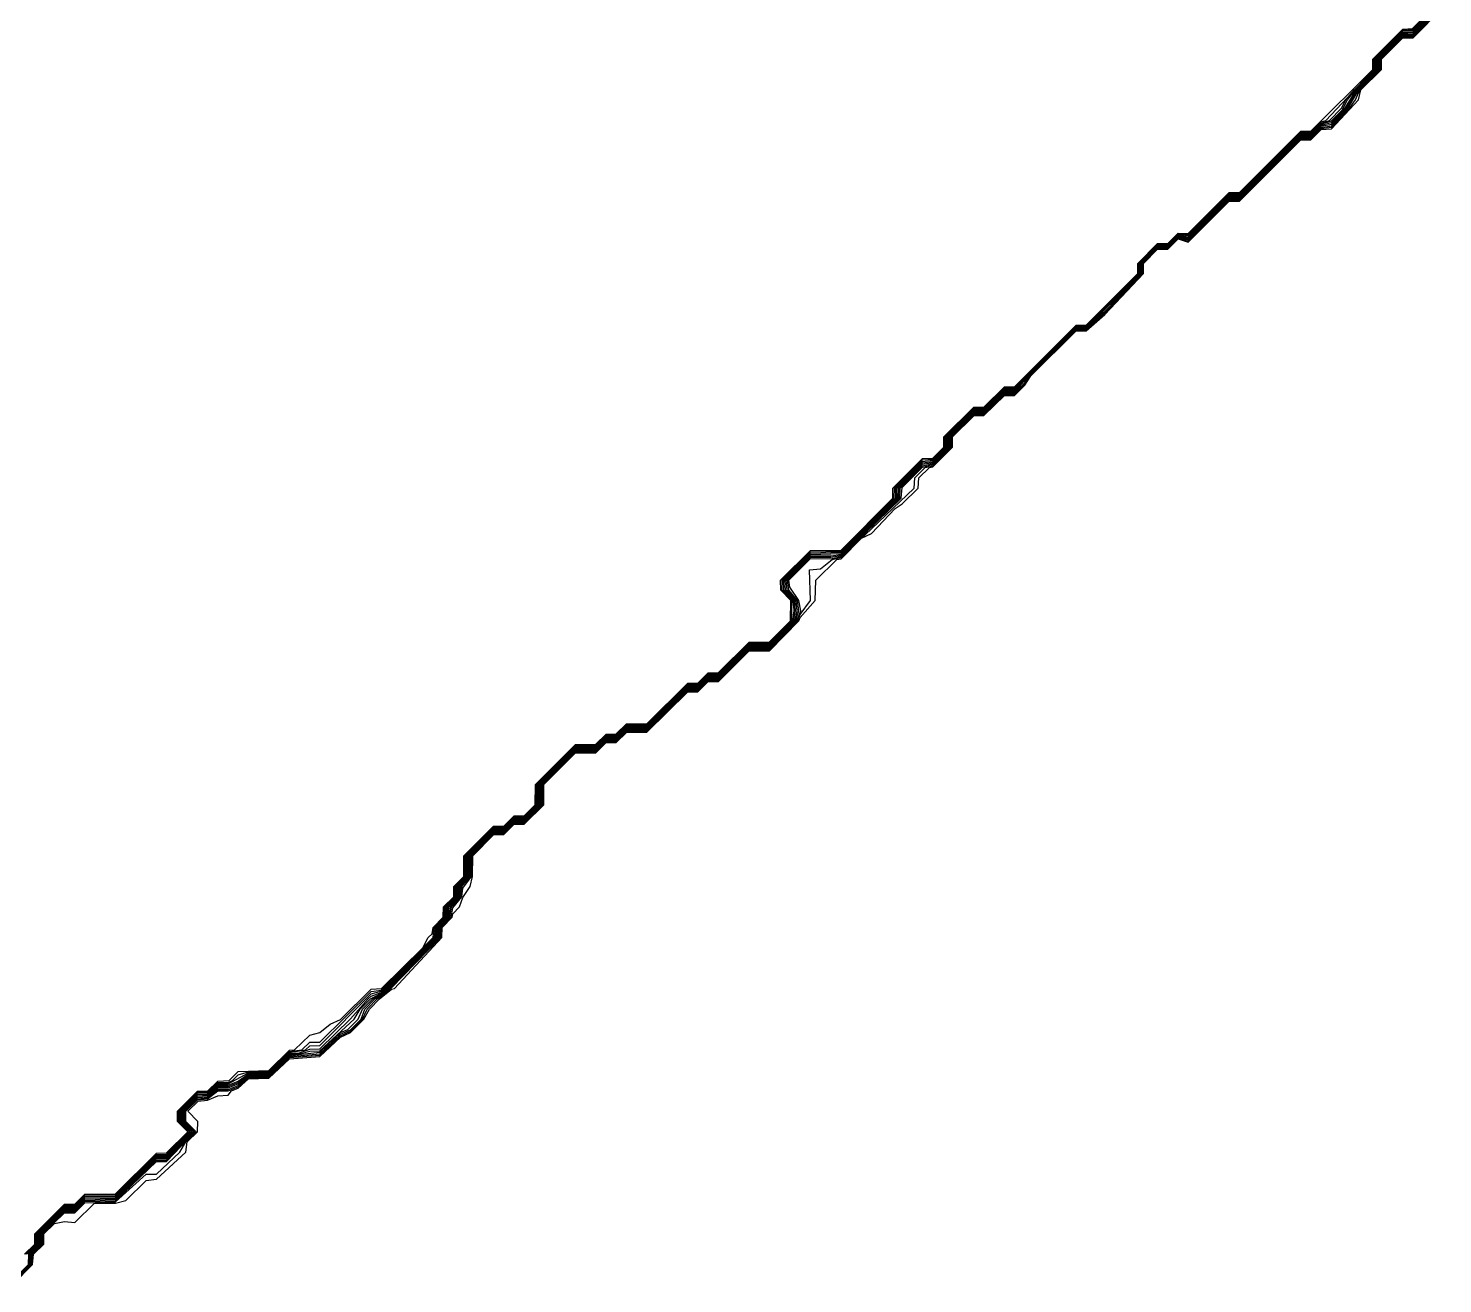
# Model space of a CAD drawing. Header units: metres. Extents: x 1651473 to 1651602, y 8211833 to 8211967.
# Drawn here: x 1651522.72 to 1651532.91, y 8211851.69 to 8211860.74 of the extents above; entities that cross this region are included whole.
import ezdxf

# ---------------------------------------------------------------- set-up
doc = ezdxf.new("R2010")
doc.units = ezdxf.units.M
doc.header["$MEASUREMENT"] = 0
doc.layers.add('Contour_Line_Minor', color=7, linetype='Continuous')

msp = doc.modelspace()

# ---------------------------------------------------------------- linework, layer by layer
at = {"layer": 'Contour_Line_Minor', "color": 36, "true_color": 0x804000}
for points in [[(1651522.614, 8211851.724, 153), (1651522.722, 8211851.832, 153), (1651522.725, 8211851.906, 153), (1651522.799, 8211851.979, 153), (1651522.8, 8211852.053, 153), (1651522.982, 8211852.231, 153), (1651523.056, 8211852.232, 153), (1651523.129, 8211852.303, 153), (1651523.35, 8211852.308, 153), (1651523.645, 8211852.595, 153), (1651523.718, 8211852.595, 153), (1651523.904, 8211852.789, 153), (1651523.831, 8211852.863, 153), (1651523.831, 8211852.936, 153), (1651523.939, 8211853.045, 153), (1651524.013, 8211853.049, 153), (1651524.086, 8211853.114, 153), (1651524.16, 8211853.114, 153), (1651524.234, 8211853.143, 153), (1651524.307, 8211853.2, 153), (1651524.454, 8211853.202, 153), (1651524.602, 8211853.345, 153), (1651524.675, 8211853.35, 153), (1651524.749, 8211853.37, 153), (1651524.822, 8211853.371, 153), (1651525.068, 8211853.599, 153), (1651525.112, 8211853.672, 153), (1651525.186, 8211853.746, 153), (1651525.264, 8211853.785, 153), (1651525.305, 8211853.82, 153), (1651525.665, 8211854.188, 153), (1651525.67, 8211854.261, 153), (1651525.743, 8211854.335, 153), (1651525.752, 8211854.409, 153), (1651525.82, 8211854.482, 153), (1651525.826, 8211854.556, 153), (1651525.891, 8211854.629, 153), (1651525.891, 8211854.777, 153), (1651526.074, 8211854.96, 153), (1651526.147, 8211854.96, 153), (1651526.221, 8211855.034, 153), (1651526.295, 8211855.035, 153), (1651526.405, 8211855.145, 153), (1651526.405, 8211855.292, 153), (1651526.663, 8211855.549, 153), (1651526.81, 8211855.55, 153), (1651526.884, 8211855.624, 153), (1651526.957, 8211855.624, 153), (1651527.031, 8211855.697, 153), (1651527.178, 8211855.698, 153), (1651527.472, 8211855.991, 153), (1651527.546, 8211855.991, 153), (1651527.62, 8211856.064, 153), (1651527.693, 8211856.065, 153), (1651527.914, 8211856.285, 153), (1651528.061, 8211856.286, 153), (1651528.243, 8211856.47, 153), (1651528.262, 8211856.543, 153), (1651528.254, 8211856.617, 153), (1651528.189, 8211856.69, 153), (1651528.182, 8211856.764, 153), (1651528.356, 8211856.939, 153), (1651528.503, 8211856.938, 153), (1651528.577, 8211856.949, 153), (1651528.991, 8211857.353, 153), (1651528.993, 8211857.426, 153), (1651529.018, 8211857.452, 153), (1651529.165, 8211857.599, 153), (1651529.239, 8211857.611, 153), (1651529.348, 8211857.721, 153), (1651529.349, 8211857.795, 153), (1651529.533, 8211857.978, 153), (1651529.607, 8211857.979, 153), (1651529.754, 8211858.126, 153), (1651529.828, 8211858.126, 153), (1651530.27, 8211858.58, 153), (1651530.343, 8211858.58, 153), (1651530.736, 8211858.972, 153), (1651530.736, 8211859.046, 153), (1651530.858, 8211859.169, 153), (1651530.932, 8211859.169, 153), (1651531.006, 8211859.243, 153), (1651531.079, 8211859.23, 153), (1651531.374, 8211859.525, 153), (1651531.447, 8211859.525, 153), (1651531.889, 8211859.967, 153), (1651531.963, 8211859.968, 153), (1651532.036, 8211860.042, 153), (1651532.11, 8211860.061, 153), (1651532.199, 8211860.15, 153), (1651532.292, 8211860.297, 153), (1651532.439, 8211860.444, 153), (1651532.44, 8211860.518, 153), (1651532.625, 8211860.703, 153), (1651532.699, 8211860.706, 153), (1651532.879, 8211860.886, 153)], [(1651522.614, 8211851.716, 153.5), (1651522.73, 8211851.832, 153.5), (1651522.733, 8211851.906, 153.5), (1651522.808, 8211851.979, 153.5), (1651522.809, 8211852.053, 153.5), (1651522.982, 8211852.223, 153.5), (1651523.056, 8211852.223, 153.5), (1651523.129, 8211852.294, 153.5), (1651523.35, 8211852.3, 153.5), (1651523.645, 8211852.585, 153.5), (1651523.718, 8211852.585, 153.5), (1651523.913, 8211852.789, 153.5), (1651523.84, 8211852.863, 153.5), (1651523.84, 8211852.936, 153.5), (1651523.939, 8211853.036, 153.5), (1651524.013, 8211853.041, 153.5), (1651524.086, 8211853.104, 153.5), (1651524.16, 8211853.104, 153.5), (1651524.234, 8211853.133, 153.5), (1651524.307, 8211853.192, 153.5), (1651524.454, 8211853.196, 153.5), (1651524.602, 8211853.338, 153.5), (1651524.822, 8211853.361, 153.5), (1651524.97, 8211853.504, 153.5), (1651525.024, 8211853.525, 153.5), (1651525.098, 8211853.599, 153.5), (1651525.129, 8211853.672, 153.5), (1651525.203, 8211853.746, 153.5), (1651525.264, 8211853.777, 153.5), (1651525.314, 8211853.82, 153.5), (1651525.674, 8211854.188, 153.5), (1651525.678, 8211854.261, 153.5), (1651525.751, 8211854.335, 153.5), (1651525.762, 8211854.409, 153.5), (1651525.828, 8211854.482, 153.5), (1651525.835, 8211854.556, 153.5), (1651525.899, 8211854.629, 153.5), (1651525.899, 8211854.777, 153.5), (1651526.074, 8211854.952, 153.5), (1651526.147, 8211854.953, 153.5), (1651526.221, 8211855.027, 153.5), (1651526.295, 8211855.027, 153.5), (1651526.412, 8211855.145, 153.5), (1651526.413, 8211855.292, 153.5), (1651526.663, 8211855.542, 153.5), (1651526.81, 8211855.542, 153.5), (1651526.884, 8211855.616, 153.5), (1651526.957, 8211855.616, 153.5), (1651527.031, 8211855.69, 153.5), (1651527.178, 8211855.69, 153.5), (1651527.472, 8211855.983, 153.5), (1651527.546, 8211855.983, 153.5), (1651527.62, 8211856.056, 153.5), (1651527.693, 8211856.057, 153.5), (1651527.914, 8211856.277, 153.5), (1651528.061, 8211856.278, 153.5), (1651528.25, 8211856.47, 153.5), (1651528.274, 8211856.543, 153.5), (1651528.264, 8211856.617, 153.5), (1651528.2, 8211856.69, 153.5), (1651528.192, 8211856.764, 153.5), (1651528.356, 8211856.929, 153.5), (1651528.503, 8211856.928, 153.5), (1651528.577, 8211856.941, 153.5), (1651529.001, 8211857.353, 153.5), (1651529.003, 8211857.426, 153.5), (1651529.018, 8211857.442, 153.5), (1651529.165, 8211857.588, 153.5), (1651529.239, 8211857.604, 153.5), (1651529.356, 8211857.721, 153.5), (1651529.356, 8211857.795, 153.5), (1651529.533, 8211857.971, 153.5), (1651529.607, 8211857.972, 153.5), (1651529.754, 8211858.118, 153.5), (1651529.828, 8211858.118, 153.5), (1651529.931, 8211858.236, 153.5), (1651530.27, 8211858.575, 153.5), (1651530.343, 8211858.575, 153.5), (1651530.49, 8211858.711, 153.5), (1651530.741, 8211858.972, 153.5), (1651530.741, 8211859.046, 153.5), (1651530.858, 8211859.164, 153.5), (1651530.932, 8211859.164, 153.5), (1651531.006, 8211859.238, 153.5), (1651531.079, 8211859.223, 153.5), (1651531.374, 8211859.517, 153.5), (1651531.447, 8211859.517, 153.5), (1651531.889, 8211859.959, 153.5), (1651531.963, 8211859.96, 153.5), (1651532.036, 8211860.034, 153.5), (1651532.11, 8211860.049, 153.5), (1651532.21, 8211860.15, 153.5), (1651532.3, 8211860.297, 153.5), (1651532.447, 8211860.444, 153.5), (1651532.448, 8211860.518, 153.5), (1651532.625, 8211860.695, 153.5), (1651532.699, 8211860.697, 153.5), (1651532.887, 8211860.886, 153.5)], [(1651522.614, 8211851.709, 154), (1651522.737, 8211851.832, 154), (1651522.742, 8211851.906, 154), (1651522.816, 8211851.979, 154), (1651522.817, 8211852.053, 154), (1651522.982, 8211852.214, 154), (1651523.056, 8211852.214, 154), (1651523.129, 8211852.285, 154), (1651523.35, 8211852.292, 154), (1651523.645, 8211852.575, 154), (1651523.718, 8211852.574, 154), (1651523.922, 8211852.789, 154), (1651523.849, 8211852.863, 154), (1651523.849, 8211852.936, 154), (1651523.939, 8211853.027, 154), (1651524.013, 8211853.033, 154), (1651524.086, 8211853.094, 154), (1651524.16, 8211853.094, 154), (1651524.234, 8211853.122, 154), (1651524.307, 8211853.185, 154), (1651524.454, 8211853.189, 154), (1651524.602, 8211853.33, 154), (1651524.822, 8211853.35, 154), (1651524.97, 8211853.493, 154), (1651525.043, 8211853.522, 154), (1651525.12, 8211853.599, 154), (1651525.146, 8211853.672, 154), (1651525.219, 8211853.746, 154), (1651525.264, 8211853.768, 154), (1651525.323, 8211853.82, 154), (1651525.683, 8211854.188, 154), (1651525.686, 8211854.261, 154), (1651525.759, 8211854.335, 154), (1651525.771, 8211854.409, 154), (1651525.837, 8211854.482, 154), (1651525.845, 8211854.556, 154), (1651525.906, 8211854.629, 154), (1651525.907, 8211854.777, 154), (1651526.074, 8211854.944, 154), (1651526.147, 8211854.945, 154), (1651526.221, 8211855.019, 154), (1651526.295, 8211855.019, 154), (1651526.42, 8211855.145, 154), (1651526.421, 8211855.292, 154), (1651526.663, 8211855.534, 154), (1651526.81, 8211855.535, 154), (1651526.884, 8211855.608, 154), (1651526.957, 8211855.609, 154), (1651527.031, 8211855.682, 154), (1651527.178, 8211855.682, 154), (1651527.472, 8211855.975, 154), (1651527.546, 8211855.975, 154), (1651527.62, 8211856.048, 154), (1651527.693, 8211856.049, 154), (1651527.914, 8211856.269, 154), (1651528.061, 8211856.27, 154), (1651528.258, 8211856.47, 154), (1651528.288, 8211856.543, 154), (1651528.274, 8211856.617, 154), (1651528.208, 8211856.712, 154), (1651528.202, 8211856.764, 154), (1651528.356, 8211856.919, 154), (1651528.503, 8211856.918, 154), (1651528.577, 8211856.933, 154), (1651529.011, 8211857.353, 154), (1651529.018, 8211857.431, 154), (1651529.165, 8211857.578, 154), (1651529.239, 8211857.596, 154), (1651529.363, 8211857.721, 154), (1651529.364, 8211857.795, 154), (1651529.533, 8211857.963, 154), (1651529.607, 8211857.964, 154), (1651529.754, 8211858.11, 154), (1651529.828, 8211858.111, 154), (1651529.901, 8211858.184, 154), (1651529.936, 8211858.236, 154), (1651530.27, 8211858.57, 154), (1651530.343, 8211858.57, 154), (1651530.464, 8211858.678, 154), (1651530.746, 8211858.972, 154), (1651530.746, 8211859.046, 154), (1651530.858, 8211859.159, 154), (1651530.932, 8211859.159, 154), (1651531.006, 8211859.233, 154), (1651531.079, 8211859.215, 154), (1651531.374, 8211859.509, 154), (1651531.447, 8211859.51, 154), (1651531.889, 8211859.951, 154), (1651531.963, 8211859.952, 154), (1651532.036, 8211860.026, 154), (1651532.11, 8211860.038, 154), (1651532.221, 8211860.15, 154), (1651532.307, 8211860.297, 154), (1651532.454, 8211860.444, 154), (1651532.456, 8211860.518, 154), (1651532.625, 8211860.687, 154), (1651532.699, 8211860.689, 154), (1651532.896, 8211860.886, 154)], [(1651522.614, 8211851.701, 154.5), (1651522.745, 8211851.832, 154.5), (1651522.75, 8211851.906, 154.5), (1651522.824, 8211851.979, 154.5), (1651522.825, 8211852.053, 154.5), (1651522.982, 8211852.205, 154.5), (1651523.056, 8211852.205, 154.5), (1651523.129, 8211852.276, 154.5), (1651523.35, 8211852.283, 154.5), (1651523.571, 8211852.483, 154.5), (1651523.645, 8211852.483, 154.5), (1651523.812, 8211852.642, 154.5), (1651523.856, 8211852.716, 154.5), (1651523.93, 8211852.789, 154.5), (1651523.857, 8211852.863, 154.5), (1651523.857, 8211852.936, 154.5), (1651523.939, 8211853.018, 154.5), (1651524.013, 8211853.025, 154.5), (1651524.086, 8211853.084, 154.5), (1651524.16, 8211853.084, 154.5), (1651524.234, 8211853.112, 154.5), (1651524.307, 8211853.178, 154.5), (1651524.454, 8211853.182, 154.5), (1651524.602, 8211853.323, 154.5), (1651524.822, 8211853.34, 154.5), (1651524.97, 8211853.481, 154.5), (1651525.043, 8211853.513, 154.5), (1651525.129, 8211853.599, 154.5), (1651525.163, 8211853.672, 154.5), (1651525.235, 8211853.746, 154.5), (1651525.333, 8211853.82, 154.5), (1651525.692, 8211854.188, 154.5), (1651525.694, 8211854.261, 154.5), (1651525.767, 8211854.335, 154.5), (1651525.779, 8211854.401, 154.5), (1651525.845, 8211854.482, 154.5), (1651525.853, 8211854.544, 154.5), (1651525.914, 8211854.629, 154.5), (1651525.915, 8211854.777, 154.5), (1651526.074, 8211854.936, 154.5), (1651526.147, 8211854.937, 154.5), (1651526.221, 8211855.011, 154.5), (1651526.295, 8211855.012, 154.5), (1651526.428, 8211855.145, 154.5), (1651526.429, 8211855.292, 154.5), (1651526.663, 8211855.526, 154.5), (1651526.81, 8211855.527, 154.5), (1651526.884, 8211855.601, 154.5), (1651526.957, 8211855.601, 154.5), (1651527.031, 8211855.674, 154.5), (1651527.178, 8211855.675, 154.5), (1651527.472, 8211855.967, 154.5), (1651527.546, 8211855.967, 154.5), (1651527.62, 8211856.04, 154.5), (1651527.693, 8211856.041, 154.5), (1651527.914, 8211856.261, 154.5), (1651528.061, 8211856.262, 154.5), (1651528.266, 8211856.47, 154.5), (1651528.282, 8211856.516, 154.5), (1651528.358, 8211856.617, 154.5), (1651528.35, 8211856.838, 154.5), (1651528.429, 8211856.844, 154.5), (1651528.514, 8211856.911, 154.5), (1651528.577, 8211856.926, 154.5), (1651528.796, 8211857.132, 154.5), (1651529.104, 8211857.426, 154.5), (1651529.108, 8211857.5, 154.5), (1651529.184, 8211857.574, 154.5), (1651529.239, 8211857.588, 154.5), (1651529.371, 8211857.721, 154.5), (1651529.372, 8211857.795, 154.5), (1651529.533, 8211857.955, 154.5), (1651529.607, 8211857.956, 154.5), (1651529.754, 8211858.103, 154.5), (1651529.828, 8211858.103, 154.5), (1651529.901, 8211858.176, 154.5), (1651529.941, 8211858.236, 154.5), (1651530.27, 8211858.565, 154.5), (1651530.343, 8211858.565, 154.5), (1651530.471, 8211858.678, 154.5), (1651530.751, 8211858.972, 154.5), (1651530.751, 8211859.046, 154.5), (1651530.858, 8211859.154, 154.5), (1651530.932, 8211859.154, 154.5), (1651531.006, 8211859.228, 154.5), (1651531.079, 8211859.207, 154.5), (1651531.374, 8211859.501, 154.5), (1651531.447, 8211859.502, 154.5), (1651531.889, 8211859.943, 154.5), (1651531.963, 8211859.944, 154.5), (1651532.036, 8211860.018, 154.5), (1651532.11, 8211860.027, 154.5), (1651532.232, 8211860.15, 154.5), (1651532.284, 8211860.224, 154.5), (1651532.315, 8211860.297, 154.5), (1651532.462, 8211860.444, 154.5), (1651532.464, 8211860.518, 154.5), (1651532.625, 8211860.679, 154.5), (1651532.699, 8211860.681, 154.5), (1651532.904, 8211860.886, 154.5)], [(1651522.614, 8211851.694, 155), (1651522.752, 8211851.832, 155), (1651522.758, 8211851.906, 155), (1651522.832, 8211851.979, 155), (1651522.833, 8211852.053, 155), (1651522.909, 8211852.127, 155), (1651522.982, 8211852.141, 155), (1651523.056, 8211852.135, 155), (1651523.199, 8211852.274, 155), (1651523.35, 8211852.275, 155), (1651523.424, 8211852.294, 155), (1651523.571, 8211852.438, 155), (1651523.645, 8211852.448, 155), (1651523.855, 8211852.642, 155), (1651523.865, 8211852.716, 155), (1651523.939, 8211852.789, 155), (1651523.942, 8211852.863, 155), (1651523.871, 8211852.936, 155), (1651523.944, 8211853.01, 155), (1651524.013, 8211853.017, 155), (1651524.086, 8211853.048, 155), (1651524.16, 8211853.052, 155), (1651524.186, 8211853.084, 155), (1651524.234, 8211853.102, 155), (1651524.307, 8211853.171, 155), (1651524.454, 8211853.176, 155), (1651524.602, 8211853.315, 155), (1651524.822, 8211853.33, 155), (1651524.97, 8211853.47, 155), (1651525.043, 8211853.504, 155), (1651525.138, 8211853.599, 155), (1651525.18, 8211853.672, 155), (1651525.252, 8211853.746, 155), (1651525.338, 8211853.815, 155), (1651525.36, 8211853.82, 155), (1651525.701, 8211854.188, 155), (1651525.702, 8211854.261, 155), (1651525.775, 8211854.335, 155), (1651525.779, 8211854.36, 155), (1651525.827, 8211854.409, 155), (1651525.853, 8211854.477, 155), (1651525.905, 8211854.556, 155), (1651525.922, 8211854.629, 155), (1651525.923, 8211854.777, 155), (1651526.074, 8211854.929, 155), (1651526.147, 8211854.93, 155), (1651526.221, 8211855.004, 155), (1651526.295, 8211855.004, 155), (1651526.435, 8211855.145, 155), (1651526.436, 8211855.292, 155), (1651526.663, 8211855.519, 155), (1651526.81, 8211855.519, 155), (1651526.884, 8211855.593, 155), (1651526.957, 8211855.593, 155), (1651527.031, 8211855.666, 155), (1651527.178, 8211855.667, 155), (1651527.472, 8211855.959, 155), (1651527.546, 8211855.959, 155), (1651527.62, 8211856.032, 155), (1651527.693, 8211856.033, 155), (1651527.914, 8211856.254, 155), (1651528.061, 8211856.254, 155), (1651528.273, 8211856.47, 155), (1651528.282, 8211856.494, 155), (1651528.391, 8211856.617, 155), (1651528.396, 8211856.764, 155), (1651528.547, 8211856.911, 155), (1651528.577, 8211856.918, 155), (1651528.724, 8211857.066, 155), (1651528.797, 8211857.099, 155), (1651528.967, 8211857.279, 155), (1651529.018, 8211857.313, 155), (1651529.133, 8211857.426, 155), (1651529.137, 8211857.5, 155), (1651529.214, 8211857.574, 155), (1651529.239, 8211857.58, 155), (1651529.379, 8211857.721, 155), (1651529.379, 8211857.795, 155), (1651529.533, 8211857.947, 155), (1651529.607, 8211857.949, 155), (1651529.754, 8211858.095, 155), (1651529.828, 8211858.095, 155), (1651529.901, 8211858.169, 155), (1651529.945, 8211858.236, 155), (1651530.27, 8211858.56, 155), (1651530.343, 8211858.56, 155), (1651530.477, 8211858.678, 155), (1651530.756, 8211858.972, 155), (1651530.756, 8211859.046, 155), (1651530.858, 8211859.149, 155), (1651530.932, 8211859.149, 155), (1651531.006, 8211859.223, 155), (1651531.079, 8211859.199, 155), (1651531.374, 8211859.493, 155), (1651531.447, 8211859.494, 155), (1651531.889, 8211859.935, 155), (1651531.963, 8211859.937, 155), (1651532.036, 8211860.011, 155), (1651532.11, 8211860.016, 155), (1651532.305, 8211860.224, 155), (1651532.323, 8211860.297, 155), (1651532.47, 8211860.444, 155), (1651532.472, 8211860.518, 155), (1651532.625, 8211860.671, 155), (1651532.699, 8211860.672, 155), (1651532.912, 8211860.886, 155)], [(1651522.693, 8211851.906, 151), (1651522.767, 8211851.979, 151), (1651522.767, 8211852.053, 151), (1651522.982, 8211852.267, 151), (1651523.056, 8211852.267, 151), (1651523.129, 8211852.34, 151), (1651523.35, 8211852.341, 151), (1651523.645, 8211852.635, 151), (1651523.718, 8211852.636, 151), (1651523.87, 8211852.789, 151), (1651523.797, 8211852.863, 151), (1651523.796, 8211852.936, 151), (1651523.939, 8211853.08, 151), (1651524.013, 8211853.081, 151), (1651524.086, 8211853.154, 151), (1651524.168, 8211853.157, 151), (1651524.234, 8211853.223, 151), (1651524.454, 8211853.229, 151), (1651524.602, 8211853.376, 151), (1651524.639, 8211853.378, 151), (1651524.749, 8211853.485, 151), (1651524.822, 8211853.504, 151), (1651524.896, 8211853.565, 151), (1651524.97, 8211853.598, 151), (1651525.191, 8211853.815, 151), (1651525.267, 8211853.82, 151), (1651525.563, 8211854.114, 151), (1651525.603, 8211854.188, 151), (1651525.632, 8211854.214, 151), (1651525.638, 8211854.261, 151), (1651525.711, 8211854.335, 151), (1651525.713, 8211854.409, 151), (1651525.786, 8211854.482, 151), (1651525.787, 8211854.556, 151), (1651525.859, 8211854.629, 151), (1651525.86, 8211854.777, 151), (1651526.074, 8211854.991, 151), (1651526.147, 8211854.991, 151), (1651526.221, 8211855.065, 151), (1651526.295, 8211855.065, 151), (1651526.374, 8211855.145, 151), (1651526.375, 8211855.292, 151), (1651526.663, 8211855.58, 151), (1651526.81, 8211855.581, 151), (1651526.884, 8211855.654, 151), (1651526.957, 8211855.655, 151), (1651527.031, 8211855.728, 151), (1651527.178, 8211855.728, 151), (1651527.472, 8211856.022, 151), (1651527.546, 8211856.022, 151), (1651527.62, 8211856.096, 151), (1651527.693, 8211856.097, 151), (1651527.914, 8211856.317, 151), (1651528.061, 8211856.318, 151), (1651528.212, 8211856.47, 151), (1651528.215, 8211856.617, 151), (1651528.143, 8211856.69, 151), (1651528.142, 8211856.764, 151), (1651528.356, 8211856.978, 151), (1651528.577, 8211856.979, 151), (1651528.951, 8211857.353, 151), (1651528.951, 8211857.426, 151), (1651529.092, 8211857.567, 151), (1651529.165, 8211857.64, 151), (1651529.239, 8211857.642, 151), (1651529.318, 8211857.721, 151), (1651529.318, 8211857.795, 151), (1651529.533, 8211858.009, 151), (1651529.607, 8211858.01, 151), (1651529.754, 8211858.156, 151), (1651529.828, 8211858.156, 151), (1651530.27, 8211858.6, 151), (1651530.343, 8211858.6, 151), (1651530.716, 8211858.972, 151), (1651530.716, 8211859.046, 151), (1651530.858, 8211859.189, 151), (1651530.932, 8211859.19, 151), (1651531.006, 8211859.263, 151), (1651531.079, 8211859.262, 151), (1651531.374, 8211859.556, 151), (1651531.447, 8211859.557, 151), (1651531.889, 8211859.999, 151), (1651531.963, 8211859.999, 151), (1651532.409, 8211860.444, 151), (1651532.409, 8211860.518, 151), (1651532.625, 8211860.734, 151), (1651532.694, 8211860.739, 151), (1651532.846, 8211860.891, 151)], [(1651522.701, 8211851.906, 151.5), (1651522.775, 8211851.979, 151.5), (1651522.776, 8211852.053, 151.5), (1651522.982, 8211852.258, 151.5), (1651523.056, 8211852.258, 151.5), (1651523.129, 8211852.331, 151.5), (1651523.35, 8211852.333, 151.5), (1651523.645, 8211852.625, 151.5), (1651523.718, 8211852.626, 151.5), (1651523.879, 8211852.789, 151.5), (1651523.805, 8211852.863, 151.5), (1651523.805, 8211852.936, 151.5), (1651523.939, 8211853.072, 151.5), (1651524.013, 8211853.073, 151.5), (1651524.086, 8211853.144, 151.5), (1651524.16, 8211853.144, 151.5), (1651524.193, 8211853.157, 151.5), (1651524.234, 8211853.198, 151.5), (1651524.307, 8211853.221, 151.5), (1651524.454, 8211853.222, 151.5), (1651524.602, 8211853.368, 151.5), (1651524.693, 8211853.378, 151.5), (1651524.749, 8211853.434, 151.5), (1651524.822, 8211853.434, 151.5), (1651525.191, 8211853.799, 151.5), (1651525.264, 8211853.809, 151.5), (1651525.276, 8211853.82, 151.5), (1651525.638, 8211854.188, 151.5), (1651525.646, 8211854.261, 151.5), (1651525.719, 8211854.335, 151.5), (1651525.723, 8211854.409, 151.5), (1651525.794, 8211854.482, 151.5), (1651525.797, 8211854.556, 151.5), (1651525.867, 8211854.629, 151.5), (1651525.868, 8211854.777, 151.5), (1651526.074, 8211854.983, 151.5), (1651526.147, 8211854.984, 151.5), (1651526.221, 8211855.057, 151.5), (1651526.295, 8211855.058, 151.5), (1651526.382, 8211855.145, 151.5), (1651526.382, 8211855.292, 151.5), (1651526.663, 8211855.572, 151.5), (1651526.81, 8211855.573, 151.5), (1651526.884, 8211855.647, 151.5), (1651526.957, 8211855.647, 151.5), (1651527.031, 8211855.72, 151.5), (1651527.178, 8211855.721, 151.5), (1651527.472, 8211856.014, 151.5), (1651527.546, 8211856.014, 151.5), (1651527.62, 8211856.088, 151.5), (1651527.693, 8211856.089, 151.5), (1651527.914, 8211856.309, 151.5), (1651528.061, 8211856.31, 151.5), (1651528.22, 8211856.47, 151.5), (1651528.225, 8211856.617, 151.5), (1651528.154, 8211856.69, 151.5), (1651528.152, 8211856.764, 151.5), (1651528.356, 8211856.968, 151.5), (1651528.577, 8211856.972, 151.5), (1651528.961, 8211857.353, 151.5), (1651528.962, 8211857.426, 151.5), (1651529.092, 8211857.557, 151.5), (1651529.165, 8211857.63, 151.5), (1651529.239, 8211857.634, 151.5), (1651529.325, 8211857.721, 151.5), (1651529.326, 8211857.795, 151.5), (1651529.533, 8211858.002, 151.5), (1651529.607, 8211858.002, 151.5), (1651529.754, 8211858.149, 151.5), (1651529.828, 8211858.149, 151.5), (1651530.27, 8211858.595, 151.5), (1651530.343, 8211858.595, 151.5), (1651530.721, 8211858.972, 151.5), (1651530.721, 8211859.046, 151.5), (1651530.858, 8211859.184, 151.5), (1651530.932, 8211859.185, 151.5), (1651531.006, 8211859.258, 151.5), (1651531.079, 8211859.254, 151.5), (1651531.374, 8211859.549, 151.5), (1651531.447, 8211859.549, 151.5), (1651531.889, 8211859.991, 151.5), (1651531.963, 8211859.991, 151.5), (1651532.036, 8211860.065, 151.5), (1651532.071, 8211860.076, 151.5), (1651532.416, 8211860.444, 151.5), (1651532.417, 8211860.518, 151.5), (1651532.625, 8211860.726, 151.5), (1651532.699, 8211860.731, 151.5), (1651532.854, 8211860.886, 151.5)], [(1651522.709, 8211851.906, 152), (1651522.783, 8211851.979, 152), (1651522.784, 8211852.053, 152), (1651522.982, 8211852.249, 152), (1651523.056, 8211852.249, 152), (1651523.129, 8211852.322, 152), (1651523.35, 8211852.324, 152), (1651523.645, 8211852.615, 152), (1651523.718, 8211852.615, 152), (1651523.887, 8211852.789, 152), (1651523.814, 8211852.863, 152), (1651523.814, 8211852.936, 152), (1651523.939, 8211853.063, 152), (1651524.013, 8211853.065, 152), (1651524.086, 8211853.134, 152), (1651524.16, 8211853.134, 152), (1651524.307, 8211853.214, 152), (1651524.454, 8211853.216, 152), (1651524.602, 8211853.36, 152), (1651524.718, 8211853.378, 152), (1651524.749, 8211853.409, 152), (1651524.822, 8211853.41, 152), (1651525.191, 8211853.782, 152), (1651525.264, 8211853.801, 152), (1651525.286, 8211853.82, 152), (1651525.647, 8211854.188, 152), (1651525.654, 8211854.261, 152), (1651525.727, 8211854.335, 152), (1651525.733, 8211854.409, 152), (1651525.803, 8211854.482, 152), (1651525.806, 8211854.556, 152), (1651525.875, 8211854.629, 152), (1651525.875, 8211854.777, 152), (1651526.074, 8211854.975, 152), (1651526.147, 8211854.976, 152), (1651526.221, 8211855.05, 152), (1651526.295, 8211855.05, 152), (1651526.389, 8211855.145, 152), (1651526.39, 8211855.292, 152), (1651526.663, 8211855.565, 152), (1651526.81, 8211855.565, 152), (1651526.884, 8211855.639, 152), (1651526.957, 8211855.639, 152), (1651527.031, 8211855.713, 152), (1651527.178, 8211855.713, 152), (1651527.472, 8211856.006, 152), (1651527.546, 8211856.007, 152), (1651527.62, 8211856.08, 152), (1651527.693, 8211856.081, 152), (1651527.914, 8211856.301, 152), (1651528.061, 8211856.302, 152), (1651528.228, 8211856.47, 152), (1651528.239, 8211856.543, 152), (1651528.234, 8211856.617, 152), (1651528.166, 8211856.69, 152), (1651528.162, 8211856.764, 152), (1651528.356, 8211856.958, 152), (1651528.577, 8211856.964, 152), (1651528.971, 8211857.353, 152), (1651528.972, 8211857.426, 152), (1651529.092, 8211857.546, 152), (1651529.165, 8211857.619, 152), (1651529.239, 8211857.627, 152), (1651529.333, 8211857.721, 152), (1651529.333, 8211857.795, 152), (1651529.533, 8211857.994, 152), (1651529.607, 8211857.995, 152), (1651529.754, 8211858.141, 152), (1651529.828, 8211858.141, 152), (1651530.27, 8211858.59, 152), (1651530.343, 8211858.59, 152), (1651530.726, 8211858.972, 152), (1651530.726, 8211859.046, 152), (1651530.858, 8211859.179, 152), (1651530.932, 8211859.179, 152), (1651531.006, 8211859.253, 152), (1651531.079, 8211859.246, 152), (1651531.374, 8211859.541, 152), (1651531.447, 8211859.541, 152), (1651531.889, 8211859.983, 152), (1651531.963, 8211859.983, 152), (1651532.036, 8211860.057, 152), (1651532.096, 8211860.076, 152), (1651532.183, 8211860.164, 152), (1651532.213, 8211860.224, 152), (1651532.277, 8211860.297, 152), (1651532.424, 8211860.444, 152), (1651532.425, 8211860.518, 152), (1651532.625, 8211860.718, 152), (1651532.699, 8211860.723, 152), (1651532.862, 8211860.886, 152)], [(1651522.717, 8211851.906, 152.5), (1651522.791, 8211851.979, 152.5), (1651522.792, 8211852.053, 152.5), (1651522.982, 8211852.24, 152.5), (1651523.056, 8211852.241, 152.5), (1651523.129, 8211852.313, 152.5), (1651523.35, 8211852.316, 152.5), (1651523.645, 8211852.605, 152.5), (1651523.718, 8211852.605, 152.5), (1651523.896, 8211852.789, 152.5), (1651523.823, 8211852.863, 152.5), (1651523.822, 8211852.936, 152.5), (1651523.939, 8211853.054, 152.5), (1651524.013, 8211853.057, 152.5), (1651524.086, 8211853.124, 152.5), (1651524.16, 8211853.124, 152.5), (1651524.234, 8211853.153, 152.5), (1651524.307, 8211853.207, 152.5), (1651524.454, 8211853.209, 152.5), (1651524.602, 8211853.353, 152.5), (1651524.675, 8211853.357, 152.5), (1651524.749, 8211853.384, 152.5), (1651524.822, 8211853.386, 152.5), (1651525.043, 8211853.603, 152.5), (1651525.169, 8211853.746, 152.5), (1651525.191, 8211853.766, 152.5), (1651525.264, 8211853.793, 152.5), (1651525.295, 8211853.82, 152.5), (1651525.656, 8211854.188, 152.5), (1651525.662, 8211854.261, 152.5), (1651525.735, 8211854.335, 152.5), (1651525.742, 8211854.409, 152.5), (1651525.811, 8211854.482, 152.5), (1651525.816, 8211854.556, 152.5), (1651525.883, 8211854.629, 152.5), (1651525.883, 8211854.777, 152.5), (1651526.074, 8211854.968, 152.5), (1651526.147, 8211854.968, 152.5), (1651526.221, 8211855.042, 152.5), (1651526.295, 8211855.042, 152.5), (1651526.397, 8211855.145, 152.5), (1651526.398, 8211855.292, 152.5), (1651526.663, 8211855.557, 152.5), (1651526.81, 8211855.558, 152.5), (1651526.884, 8211855.631, 152.5), (1651526.957, 8211855.632, 152.5), (1651527.031, 8211855.705, 152.5), (1651527.178, 8211855.705, 152.5), (1651527.472, 8211855.998, 152.5), (1651527.546, 8211855.999, 152.5), (1651527.62, 8211856.072, 152.5), (1651527.693, 8211856.073, 152.5), (1651527.914, 8211856.293, 152.5), (1651528.061, 8211856.294, 152.5), (1651528.235, 8211856.47, 152.5), (1651528.25, 8211856.543, 152.5), (1651528.244, 8211856.617, 152.5), (1651528.177, 8211856.69, 152.5), (1651528.172, 8211856.764, 152.5), (1651528.356, 8211856.948, 152.5), (1651528.577, 8211856.956, 152.5), (1651528.981, 8211857.353, 152.5), (1651528.982, 8211857.426, 152.5), (1651529.018, 8211857.462, 152.5), (1651529.165, 8211857.609, 152.5), (1651529.239, 8211857.619, 152.5), (1651529.341, 8211857.721, 152.5), (1651529.341, 8211857.795, 152.5), (1651529.533, 8211857.986, 152.5), (1651529.607, 8211857.987, 152.5), (1651529.754, 8211858.133, 152.5), (1651529.828, 8211858.133, 152.5), (1651530.27, 8211858.585, 152.5), (1651530.343, 8211858.585, 152.5), (1651530.731, 8211858.972, 152.5), (1651530.731, 8211859.046, 152.5), (1651530.858, 8211859.174, 152.5), (1651530.932, 8211859.174, 152.5), (1651531.006, 8211859.248, 152.5), (1651531.079, 8211859.238, 152.5), (1651531.374, 8211859.533, 152.5), (1651531.447, 8211859.533, 152.5), (1651531.889, 8211859.975, 152.5), (1651531.963, 8211859.976, 152.5), (1651532.036, 8211860.049, 152.5), (1651532.11, 8211860.072, 152.5), (1651532.188, 8211860.15, 152.5), (1651532.225, 8211860.224, 152.5), (1651532.284, 8211860.297, 152.5), (1651532.432, 8211860.444, 152.5), (1651532.432, 8211860.518, 152.5), (1651532.625, 8211860.71, 152.5), (1651532.699, 8211860.714, 152.5), (1651532.871, 8211860.886, 152.5)]]:
    msp.add_polyline3d(points, dxfattribs=at)

doc.saveas('drawing.dxf')
